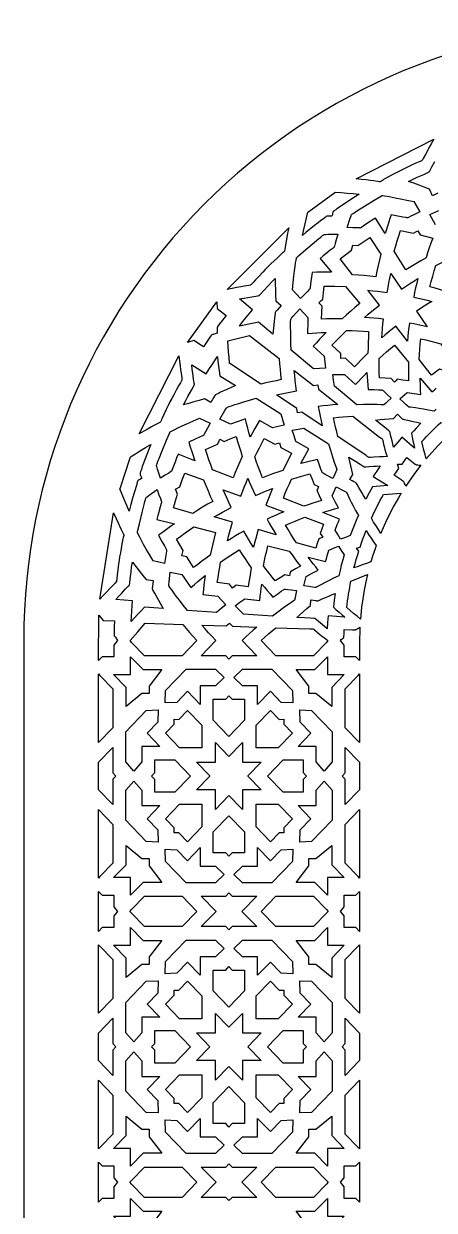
# Model space of a CAD drawing. Extents: x -165 to 165, y -272 to 272.
# Drawn here: x -165 to -55, y -45.1 to 272.5 of the extents above; entities that cross this region are included whole.
import ezdxf

# ---------------------------------------------------------------- set-up
doc = ezdxf.new("R2010")
doc.units = 0
doc.layers.add('LAYER_1', color=18, linetype='CONTINUOUS')

msp = doc.modelspace()

# ---------------------------------------------------------------- linework, layer by layer
at = {"layer": 'LAYER_1'}
for points in [[(-165, 107.5), (-165, -272.5), (165, -272.5), (165, 107.5, 0.414214), (0, 272.5, 0.414214)], [(-75, 107.5), (-75, 102.07), (-76.04, 103.05), (-79.11, 103.05), (-79.11, 106.21), (-80.15, 107.45), (-79.91, 107.67), (-79.67, 107.87), (-79.19, 108.24), (-79.17, 109.33), (-79.14, 110.42), (-76.93, 110.33), (-76.34, 110.3), (-76.17, 110.3), (-76.09, 110.31), (-76, 110.34), (-75.89, 110.39), (-75.63, 110.54), (-75.3, 110.74), (-74.91, 110.97, 0.011567)]]:
    msp.add_lwpolyline(points, format="xyb", close=True, dxfattribs=at)
for points in [[(-55.1, 241.61), (-55.82, 240.36), (-56.43, 239.27), (-56.94, 238.32), (-57.36, 237.53), (-57.94, 236.43), (-58.1, 236.12), (-58.16, 236.03), (-58.2, 235.98), (-58.29, 235.92), (-58.46, 235.83), (-59.03, 235.56), (-59.91, 235.17), (-61.08, 234.63), (-62.54, 233.93), (-63.38, 233.52), (-64.28, 233.07), (-65.25, 232.57), (-66.29, 232.02), (-67.4, 231.42), (-68.57, 230.77), (-68.9, 230.57), (-69.18, 230.39), (-69.4, 230.26), (-69.49, 230.22), (-69.57, 230.2), (-69.64, 230.19), (-69.74, 230.2), (-70.09, 230.24), (-71.32, 230.42), (-72.2, 230.55), (-73.27, 230.69), (-74.51, 230.84), (-75.94, 231)], [(-75.13, 226.88), (-76.64, 225.92), (-78.13, 224.93), (-79.61, 223.94), (-81.08, 222.92), (-81.41, 222.7), (-81.69, 222.52), (-81.91, 222.37), (-81.99, 222.3), (-82.05, 222.23), (-82.1, 222.15), (-82.14, 222.04), (-82.23, 221.75), (-82.31, 221.39), (-82.43, 220.96), (-82.88, 220.98), (-83.25, 221.01), (-83.55, 221.02), (-83.67, 221.01), (-83.76, 220.99), (-83.83, 220.96), (-83.93, 220.9), (-84.25, 220.67), (-84.72, 220.32), (-85.35, 219.84), (-86.14, 219.23), (-87.07, 218.48), (-89.41, 216.6), (-90.32, 215.85), (-89.98, 217.41), (-89.61, 218.97), (-89.23, 220.53), (-88.84, 222.09), (-88.61, 222.27), (-81.61, 227.35), (-81.54, 227.4), (-79.93, 227.29), (-78.33, 227.17), (-76.73, 227.04)], [(-69, 226.52), (-68.92, 226.53), (-68.78, 226.52), (-68.31, 226.46), (-67.6, 226.34), (-66.65, 226.17), (-65.47, 225.94), (-64.04, 225.66), (-62.38, 225.31), (-60.49, 224.9), (-58.89, 222.15), (-60.28, 221.48), (-61.3, 220.98), (-61.94, 220.66), (-62.12, 220.58), (-62.22, 220.55), (-62.33, 220.56), (-62.57, 220.6), (-63.4, 220.76), (-64.72, 221.03), (-66.53, 221.37), (-66.96, 220.13), (-67.38, 218.89), (-68.18, 216.4), (-70.73, 220.47), (-71.64, 219.9), (-72.44, 219.39), (-73.67, 218.57), (-74.45, 218.04), (-74.67, 217.9), (-74.78, 217.84), (-74.87, 217.83), (-75.07, 217.84), (-75.76, 217.87), (-76.84, 217.92), (-78.33, 217.98), (-77.53, 220.47), (-77.3, 221.13), (-77.23, 221.31), (-77.19, 221.4), (-77.14, 221.45), (-77.05, 221.52), (-76.73, 221.75), (-76.23, 222.08), (-75.55, 222.52), (-73.67, 223.7), (-71.08, 225.29), (-69.58, 226.2), (-69.18, 226.44), (-69.06, 226.5)], [(-93.99, 217.89), (-94.28, 216.48), (-94.52, 215.25), (-94.87, 213.32), (-95.08, 212.09), (-95.15, 211.75), (-95.17, 211.64), (-95.19, 211.58), (-95.24, 211.51), (-95.31, 211.44), (-95.5, 211.27), (-95.76, 211.06), (-96.05, 210.8), (-97.03, 209.89), (-97.94, 209.03), (-98.78, 208.21), (-99.56, 207.44), (-100.27, 206.72), (-100.92, 206.05), (-102.03, 204.88), (-102.91, 203.93), (-103.55, 203.22), (-103.99, 202.76), (-104.12, 202.62), (-104.21, 202.55), (-104.27, 202.53), (-104.37, 202.51), (-104.72, 202.44), (-105.95, 202.24), (-106.83, 202.08), (-107.88, 201.89), (-109.11, 201.64), (-110.52, 201.34)], [(-84.47, 216.11), (-84.38, 216.12), (-84.18, 216.13), (-83.48, 216.14), (-80.87, 216.14), (-81.27, 214.7), (-81.56, 213.65), (-81.74, 212.99), (-81.8, 212.8), (-81.83, 212.72), (-81.92, 212.63), (-82.13, 212.46), (-82.87, 211.89), (-84.03, 210.96), (-84.76, 210.37), (-85.59, 209.67), (-82.5, 205.99), (-83.81, 206), (-85.12, 206), (-86.43, 205.99), (-87.74, 205.96), (-87.97, 204.14), (-88.13, 202.8), (-88.23, 201.95), (-88.26, 201.72), (-88.29, 201.6), (-88.35, 201.53), (-88.48, 201.38), (-88.98, 200.86), (-89.77, 200.05), (-90.85, 198.94), (-92.97, 201.31), (-92.77, 203.23), (-92.59, 204.92), (-92.42, 206.36), (-92.27, 207.56), (-92.14, 208.52), (-92.03, 209.23), (-91.94, 209.69), (-91.91, 209.83), (-91.88, 209.91), (-91.84, 209.96), (-91.74, 210.05), (-91.39, 210.36), (-90.06, 211.51), (-87.75, 213.47), (-86.04, 214.9), (-85.42, 215.4), (-84.95, 215.78), (-84.63, 216.01), (-84.53, 216.08)], [(-60.6, 216.41), (-59.98, 216.77), (-59.36, 217.11), (-58.76, 215.98), (-57.08, 215.56), (-55.41, 215.12), (-55.88, 213.81), (-56.33, 212.49), (-56.78, 211.17), (-57.2, 209.84), (-58.56, 209.06), (-59.9, 208.27), (-61.24, 207.46), (-62.58, 206.65), (-65.74, 211.66), (-65.34, 213.03), (-64.93, 214.4), (-64.5, 215.77), (-64.05, 217.13), (-62.33, 216.78)], [(-69.29, 210.86), (-69.67, 209.35), (-70.02, 207.83), (-70.36, 206.31), (-70.69, 204.79), (-72.23, 204.95), (-73.78, 205.1), (-75.33, 205.23), (-76.89, 205.34), (-80.21, 209.57), (-79.45, 210.16), (-78.68, 210.75), (-77.14, 211.9), (-76.85, 213.27), (-75.46, 213.13), (-73.88, 214.24), (-73.09, 214.79), (-72.29, 215.32)], [(-48.21, 207.35), (-47.01, 206.94), (-47.44, 205.74), (-46, 202.77), (-47.15, 202.2), (-48.29, 201.62), (-49.43, 201.04), (-50.56, 200.44), (-51.96, 200.87), (-53.36, 201.29), (-54.76, 201.69), (-56.17, 202.07), (-55.8, 203.51), (-55.4, 204.94), (-54.99, 206.37), (-54.57, 207.8), (-53.34, 208.44), (-52.12, 209.08), (-50.88, 209.7), (-49.64, 210.32)], [(-97.66, 204.28), (-97.62, 202.8), (-97.57, 201.33), (-97.51, 199.85), (-97.43, 198.37), (-96.01, 197.06), (-97.13, 195.84), (-97.43, 195.52), (-97.55, 195.38), (-97.59, 195.22), (-97.65, 194.9), (-97.71, 194.41), (-97.8, 193.75), (-98.01, 191.92), (-98.27, 189.42), (-102.1, 192.6), (-103.38, 192.37), (-104.66, 192.12), (-107.22, 191.59), (-106.35, 192.68), (-105.47, 193.76), (-104.58, 194.83), (-103.69, 195.89), (-107.14, 198.84), (-105.97, 199.07), (-104.94, 199.26), (-103.33, 199.54), (-102.31, 199.71), (-102.02, 199.77), (-101.89, 199.81), (-101.84, 199.84), (-101.77, 199.91), (-101.53, 200.15), (-100.72, 201.03), (-99.44, 202.41), (-98.61, 203.29)], [(-63.77, 201.48), (-61.6, 202.9), (-60.51, 203.59), (-59.42, 204.28), (-59.71, 203.05), (-59.99, 201.81), (-60.26, 200.58), (-60.52, 199.34), (-60.52, 199.34), (-59.3, 199.07), (-58.09, 198.79), (-56.88, 198.49), (-55.67, 198.18), (-56.7, 197.54), (-57.72, 196.89), (-59.75, 195.57), (-56.91, 191.38), (-58.1, 191.65), (-59.29, 191.9), (-60.48, 192.15), (-61.67, 192.39), (-61.82, 191.18), (-61.95, 189.97), (-62.08, 188.76), (-62.19, 187.55), (-65.29, 191.54), (-67.18, 190.02), (-68.12, 189.25), (-69.04, 188.47), (-68.96, 189.71), (-68.87, 190.96), (-68.76, 192.2), (-68.64, 193.43), (-68.65, 193.44), (-69.9, 193.58), (-71.16, 193.7), (-72.42, 193.81), (-73.68, 193.91), (-72.69, 194.75), (-71.69, 195.57), (-69.68, 197.19), (-72.78, 201.18), (-71.49, 201.05), (-70.21, 200.91), (-68.92, 200.75), (-67.64, 200.6), (-67.39, 201.87), (-67.14, 203.14), (-66.88, 204.4), (-66.6, 205.67)], [(-84.47, 202.29), (-83.04, 202.3), (-81.61, 202.28), (-78.75, 202.21), (-74.96, 197.66), (-76.15, 196.64), (-77.32, 195.61), (-78.49, 194.57), (-79.66, 193.53), (-81.05, 193.53), (-82.45, 193.52), (-83.84, 193.49), (-85.24, 193.45), (-85.13, 195.18), (-85.02, 196.91), (-85.91, 197.82), (-85.39, 198.31), (-84.86, 198.79), (-84.67, 200.54)], [(-113.17, 196.28), (-110.77, 194.39), (-111.77, 193.12), (-112.5, 192.18), (-112.95, 191.58), (-113.07, 191.4), (-113.12, 191.31), (-113.14, 191.2), (-113.16, 191.05), (-113.16, 190.7), (-113.15, 190.24), (-113.14, 189.7), (-113.66, 189.54), (-114.09, 189.41), (-114.28, 189.35), (-114.43, 189.3), (-114.56, 189.24), (-114.67, 189.18), (-114.74, 189.1), (-114.86, 188.94), (-115.3, 188.32), (-115.97, 187.34), (-116.87, 186), (-119.41, 187.7), (-121.11, 187.2), (-113.22, 198.05)], [(-88.85, 193.84), (-88.89, 192.78), (-88.92, 191.72), (-88.94, 190.66), (-88.95, 189.6), (-87.7, 189.7), (-86.46, 189.78), (-85.21, 189.84), (-83.97, 189.9), (-84.85, 188.99), (-85.73, 188.06), (-86.59, 187.13), (-87.45, 186.19), (-84.46, 183.5), (-84.31, 181.91), (-84.14, 180.32), (-85.74, 180.25), (-87.34, 180.18), (-93.34, 185.17), (-93.4, 187.01), (-93.45, 188.63), (-93.47, 190.01), (-93.49, 191.17), (-93.49, 192.08), (-93.48, 192.77), (-93.45, 193.22), (-93.44, 193.36), (-93.42, 193.43), (-93.37, 193.51), (-93.24, 193.67), (-92.78, 194.2), (-91.02, 196.17)], [(-96.56, 182.87), (-96.44, 181.46), (-96.3, 180.05), (-96.16, 178.65), (-96, 177.25), (-97.38, 176.96), (-98.76, 176.67), (-100.14, 176.36), (-101.51, 176.04), (-109.85, 181.67), (-109.99, 183.16), (-110.11, 184.66), (-110.33, 187.66), (-107.41, 188.37), (-105.95, 188.72), (-104.48, 189.05)], [(-78.53, 190.39), (-77.04, 190.36), (-75.56, 190.3), (-74.07, 190.23), (-72.59, 190.15), (-72.66, 188.69), (-72.71, 187.23), (-72.75, 185.77), (-72.77, 184.31), (-73.68, 183.41), (-74.6, 182.51), (-75.5, 181.61), (-76.4, 180.69), (-78.78, 182.97), (-80.05, 182.94), (-80.07, 184.21), (-82.45, 186.49), (-81.48, 187.48), (-80.5, 188.45), (-79.52, 189.43)], [(-58.63, 188.19), (-57.27, 187.88), (-55.91, 187.56), (-54.55, 187.22), (-53.21, 186.86), (-50.21, 182.39), (-51.32, 181.64), (-52.41, 180.87), (-52.47, 179.71), (-53.58, 180.02), (-54.65, 179.21), (-55.19, 178.81), (-55.71, 178.4), (-59.04, 182.63), (-58.96, 184.02), (-58.87, 185.41), (-58.75, 186.8)], [(-61.9, 181.95), (-61.91, 180.7), (-61.92, 179.44), (-61.91, 178.19), (-61.88, 176.94), (-63.39, 177.15), (-64.91, 177.34), (-65.31, 176.96), (-65.7, 176.57), (-66.57, 177.51), (-68.12, 177.64), (-69.66, 177.75), (-69.72, 179.03), (-69.76, 180.32), (-69.79, 181.6), (-69.8, 182.88), (-68.78, 183.8), (-67.76, 184.71), (-66.73, 185.61), (-65.69, 186.5)], [(-123.4, 183.61), (-123.25, 182.18), (-123.1, 180.93), (-122.96, 179.87), (-122.84, 178.98), (-122.66, 177.75), (-122.61, 177.4), (-122.6, 177.3), (-122.6, 177.24), (-122.64, 177.13), (-122.73, 176.96), (-123.03, 176.4), (-123.51, 175.57), (-124.14, 174.44), (-124.91, 173.02), (-125.35, 172.2), (-125.81, 171.3), (-126.3, 170.32), (-126.82, 169.27), (-127.36, 168.14), (-127.93, 166.92), (-128.08, 166.57), (-128.2, 166.26), (-128.3, 166.03), (-128.35, 165.94), (-128.41, 165.87), (-128.45, 165.83), (-128.55, 165.77), (-128.85, 165.6), (-129.95, 165.03), (-130.74, 164.61), (-131.69, 164.1), (-132.78, 163.49), (-134.03, 162.78)], [(-113.11, 183.48), (-112.97, 182.18), (-112.82, 180.89), (-112.66, 179.59), (-112.49, 178.3), (-108.28, 175.65), (-110.57, 174.62), (-112.25, 173.86), (-112.85, 173.57), (-113.3, 173.36), (-113.59, 173.21), (-113.72, 173.12), (-113.82, 172.96), (-114.04, 172.58), (-114.85, 171.13), (-116.53, 172.08), (-117.96, 171.7), (-119.38, 171.3), (-120.8, 170.89), (-122.22, 170.47), (-121.57, 171.68), (-121, 172.74), (-120.08, 174.39), (-119.49, 175.43), (-119.34, 175.73), (-119.29, 175.82), (-119.27, 175.88), (-119.28, 176.01), (-119.32, 176.3), (-119.47, 177.33), (-119.7, 178.95), (-119.83, 179.98), (-119.98, 181.17), (-116.11, 178.8), (-115.38, 179.98), (-114.63, 181.15)], [(-87.37, 175.69), (-86.2, 175.82), (-86.05, 174.67), (-80.88, 170.63), (-82.19, 170.51), (-83.5, 170.37), (-84.81, 170.22), (-86.11, 170.06), (-85.86, 168.77), (-85.6, 167.48), (-85.32, 166.19), (-85.03, 164.91), (-90.47, 168.58), (-91.61, 168.37), (-91.85, 169.52), (-97.29, 173.19), (-95.94, 173.47), (-94.59, 173.74), (-93.23, 174), (-91.87, 174.25), (-92.06, 175.62), (-92.23, 176.99), (-92.39, 178.36), (-92.54, 179.73)], [(-73.04, 179.17), (-72.97, 178.03), (-72.89, 176.89), (-72.8, 175.74), (-72.7, 174.6), (-71.11, 174.57), (-69.95, 174.53), (-69.21, 174.49), (-69.01, 174.48), (-68.91, 174.46), (-68.84, 174.41), (-68.71, 174.3), (-68.25, 173.88), (-67.53, 173.22), (-66.55, 172.33), (-67.52, 171.42), (-68, 170.95), (-68.48, 170.49), (-69.39, 170.52), (-70.3, 170.55), (-72.12, 170.57), (-73.94, 170.57), (-75.77, 170.54), (-81.76, 175.53), (-81.99, 177.08), (-82.2, 178.63), (-80.63, 178.65), (-79.06, 178.64), (-76.07, 175.95), (-75.32, 176.76), (-74.56, 177.57), (-73.8, 178.38)], [(-96.11, 168.11), (-95.69, 166.56), (-95.25, 165.02), (-96.82, 164.69), (-98.38, 164.34), (-101.87, 166.35), (-102.49, 165.25), (-103.11, 164.13), (-103.72, 163.02), (-104.32, 161.89), (-104.65, 163.1), (-104.97, 164.3), (-105.27, 165.51), (-105.57, 166.72), (-106.57, 166.39), (-107.57, 166.04), (-109.57, 165.32), (-112.45, 166.67), (-111.13, 168.95), (-110.76, 169.55), (-110.66, 169.72), (-110.6, 169.79), (-110.53, 169.83), (-110.4, 169.89), (-109.98, 170.05), (-109.33, 170.27), (-108.46, 170.56), (-107.36, 170.9), (-106.04, 171.3), (-104.49, 171.76), (-102.71, 172.27)], [(-115.04, 165.64), (-115.76, 164.28), (-116.29, 163.27), (-116.63, 162.64), (-116.73, 162.47), (-116.78, 162.39), (-116.88, 162.33), (-117.1, 162.22), (-117.87, 161.87), (-119.09, 161.3), (-120.75, 160.52), (-120.38, 159.26), (-119.98, 158.02), (-119.17, 155.53), (-123.62, 157.32), (-124.03, 156.32), (-124.37, 155.44), (-124.89, 154.05), (-125.2, 153.17), (-125.3, 152.92), (-125.35, 152.81), (-125.43, 152.75), (-125.59, 152.64), (-126.16, 152.26), (-127.07, 151.66), (-128.31, 150.84), (-129.12, 153.32), (-129.33, 153.99), (-129.38, 154.18), (-129.4, 154.27), (-129.39, 154.34), (-129.35, 154.46), (-129.23, 154.83), (-129.02, 155.39), (-128.73, 156.14), (-127.9, 158.21), (-126.75, 161.02), (-126.07, 162.63), (-125.88, 163.06), (-125.82, 163.18), (-125.79, 163.23), (-125.72, 163.28), (-125.6, 163.36), (-125.18, 163.59), (-124.54, 163.91), (-123.68, 164.33), (-122.58, 164.84), (-121.26, 165.45), (-119.72, 166.14), (-117.94, 166.93)], [(-69.66, 161.87), (-69.47, 161.74), (-69.27, 161.61), (-69.17, 161.55), (-69.08, 161.48), (-69, 161.4), (-68.94, 161.31), (-68.89, 161.19), (-68.82, 160.93), (-68.6, 160.02), (-68.43, 159.37), (-68.22, 158.59), (-67.96, 157.68), (-67.65, 156.65), (-68.73, 156.63), (-69.67, 156.59), (-71.15, 156.51), (-72.09, 156.44), (-72.35, 156.43), (-72.48, 156.43), (-72.58, 156.47), (-72.68, 156.52), (-72.87, 156.66), (-73.05, 156.8), (-73.23, 156.95), (-80.81, 162.06), (-81.12, 163.31), (-81.42, 164.56), (-81.71, 165.81), (-81.98, 167.06), (-80.7, 167.19), (-79.42, 167.3), (-78.14, 167.41), (-76.86, 167.49)], [(-64.85, 168), (-64.39, 167.55), (-64.01, 167.16), (-63.85, 167), (-63.7, 166.86), (-63.57, 166.75), (-63.45, 166.68), (-63.32, 166.64), (-63.06, 166.58), (-62.11, 166.38), (-60.62, 166.05), (-59.68, 165.83), (-58.59, 165.57), (-59.87, 164.24), (-60.51, 163.56), (-61.13, 162.88), (-60.93, 161.88), (-60.72, 160.87), (-60.49, 159.87), (-60.26, 158.87), (-63.71, 161.81), (-64.26, 161.16), (-64.8, 160.5), (-65.88, 159.17), (-66.31, 160.88), (-66.61, 162.13), (-66.79, 162.93), (-66.85, 163.15), (-66.88, 163.25), (-66.97, 163.35), (-67.18, 163.53), (-67.92, 164.14), (-69.1, 165.11), (-70.71, 166.44), (-69.5, 166.56), (-68.3, 166.67), (-67.09, 166.77), (-65.89, 166.85)], [(-53.26, 165.74), (-52.1, 165.48), (-50.94, 165.2), (-49.78, 164.9), (-48.62, 164.6), (-50.28, 163.15), (-52.13, 161.42), (-53.92, 159.63), (-55.65, 157.78), (-57.17, 156.05), (-57.47, 157.2), (-57.76, 158.36), (-58.04, 159.52), (-58.31, 160.69), (-57.71, 161.34), (-57.09, 161.99), (-56.47, 162.64), (-55.85, 163.27), (-55.21, 163.9), (-54.57, 164.52), (-53.92, 165.13)], [(-108.09, 162), (-107.69, 160.66), (-107.29, 159.33), (-106.87, 158), (-106.43, 156.67), (-107.07, 155.24), (-107.69, 153.81), (-108.31, 152.37), (-108.91, 150.93), (-114.41, 153.12), (-114.89, 154.47), (-115.36, 155.82), (-115.82, 157.18), (-116.26, 158.54), (-114.66, 159.27), (-113.05, 159.99), (-112.75, 160.64), (-112.45, 161.29), (-111.31, 160.73), (-109.7, 161.37)], [(-83.37, 160.07), (-82.84, 158.33), (-82.27, 156.6), (-81.69, 154.87), (-81.38, 154.02), (-81.07, 153.16), (-81.65, 151.96), (-82.22, 150.76), (-84.23, 151.9), (-84.76, 152.2), (-84.91, 152.29), (-84.97, 152.34), (-85.02, 152.43), (-85.1, 152.62), (-85.37, 153.31), (-85.76, 154.4), (-86.28, 155.9), (-87.4, 155.65), (-88.51, 155.38), (-89.63, 155.1), (-90.73, 154.81), (-90.21, 155.79), (-89.68, 156.76), (-89.15, 157.73), (-88.6, 158.69), (-92.09, 160.71), (-92.58, 162.2), (-93.05, 163.69), (-91.51, 163.97), (-89.97, 164.23)], [(-131.39, 158.81), (-132.46, 156.02), (-132.88, 154.89), (-133.22, 153.96), (-133.48, 153.21), (-133.67, 152.65), (-133.78, 152.28), (-133.81, 152.16), (-133.82, 152.09), (-133.81, 151.99), (-133.78, 151.88), (-133.68, 151.6), (-133.54, 151.25), (-133.38, 150.84), (-133.75, 150.59), (-134.07, 150.39), (-134.32, 150.23), (-134.41, 150.15), (-134.47, 150.08), (-134.52, 150), (-134.56, 149.9), (-134.63, 149.65), (-134.72, 149.33), (-134.82, 148.94), (-135.34, 147.23), (-135.83, 145.51), (-136.3, 143.79), (-136.76, 142.06), (-137.4, 143.54), (-138.02, 145.02), (-138.63, 146.5), (-139.22, 147.99), (-139.18, 148.15), (-136.52, 156.33), (-136.43, 156.58), (-135.07, 157.43), (-133.71, 158.27), (-132.34, 159.11), (-130.96, 159.92)], [(-97.69, 159.94), (-96.49, 160.32), (-96.12, 159.1), (-93.22, 157.54), (-93.81, 156.4), (-94.39, 155.26), (-94.97, 154.12), (-95.54, 152.97), (-96.92, 152.5), (-98.3, 152.01), (-99.67, 151.51), (-101.03, 150.99), (-101.57, 152.38), (-102.1, 153.77), (-102.61, 155.17), (-103.1, 156.57), (-102.49, 157.81), (-101.87, 159.04), (-101.24, 160.28), (-100.6, 161.5)], [(-77.9, 156.53), (-76.14, 155.41), (-74.86, 154.59), (-74.04, 154.08), (-73.81, 153.94), (-73.69, 153.88), (-73.58, 153.88), (-73.35, 153.89), (-72.54, 153.97), (-71.26, 154.07), (-70.44, 154.13), (-69.5, 154.19), (-70.43, 152.75), (-70.89, 152.03), (-71.34, 151.31), (-67.48, 148.93), (-68.5, 148.85), (-69.52, 148.75), (-70.54, 148.64), (-71.56, 148.53), (-72.02, 147.72), (-72.46, 146.91), (-73.33, 145.28), (-73.92, 146.23), (-74.42, 147.06), (-75.19, 148.38), (-75.67, 149.21), (-75.81, 149.45), (-75.89, 149.55), (-76, 149.65), (-76.14, 149.74), (-76.52, 149.94), (-77.01, 150.18), (-77.58, 150.48), (-76.81, 151.82), (-77.1, 152.99), (-77.38, 154.17), (-77.65, 155.35)], [(-62.31, 156.38), (-60.58, 155), (-60.11, 154.64), (-59.98, 154.54), (-59.91, 154.5), (-59.81, 154.46), (-59.69, 154.44), (-59.4, 154.41), (-59.02, 154.38), (-58.57, 154.34), (-58.92, 153.91), (-60.45, 151.9), (-61.9, 149.85), (-62.63, 148.74), (-62.64, 148.72), (-62.83, 149.14), (-62.97, 149.49), (-63.09, 149.77), (-63.15, 149.87), (-63.21, 149.96), (-63.27, 150.01), (-63.41, 150.1), (-63.9, 150.43), (-65.74, 151.66), (-65.13, 152.56), (-64.5, 153.45), (-64.84, 154.61), (-63.63, 154.65), (-62.98, 155.52)], [(-116.81, 150.39), (-116.23, 148.94), (-115.62, 147.51), (-115, 146.08), (-114.37, 144.66), (-115.72, 143.88), (-117.06, 143.09), (-118.39, 142.29), (-119.71, 141.46), (-124.89, 142.93), (-124.62, 143.86), (-124.34, 144.78), (-123.78, 146.62), (-124.34, 147.9), (-123.13, 148.6), (-122.51, 150.43), (-122.19, 151.34), (-121.86, 152.24)], [(-104.95, 150.87), (-104.47, 149.7), (-103.97, 148.54), (-103.46, 147.38), (-102.94, 146.23), (-102.94, 146.23), (-101.8, 146.72), (-100.65, 147.21), (-99.5, 147.68), (-98.34, 148.14), (-98.8, 147.02), (-99.24, 145.89), (-100.1, 143.63), (-95.35, 141.91), (-96.46, 141.43), (-97.58, 140.93), (-98.69, 140.43), (-99.79, 139.92), (-99.2, 138.86), (-98.59, 137.8), (-97.98, 136.75), (-97.36, 135.7), (-102.22, 137.11), (-102.85, 134.77), (-103.16, 133.6), (-103.45, 132.43), (-104.12, 133.48), (-104.77, 134.54), (-105.41, 135.6), (-106.05, 136.67), (-106.05, 136.67), (-107.15, 136.05), (-108.24, 135.41), (-109.32, 134.76), (-110.4, 134.1), (-110.09, 135.36), (-109.77, 136.61), (-109.09, 139.1), (-113.94, 140.51), (-112.83, 141.16), (-111.7, 141.8), (-110.57, 142.43), (-109.44, 143.06), (-109.99, 144.23), (-110.53, 145.41), (-111.06, 146.59), (-111.58, 147.77), (-106.83, 146.05), (-105.91, 148.47), (-105.44, 149.67)], [(-87.15, 149.17), (-86, 148.64), (-86.24, 148.15), (-86.48, 147.65), (-85.83, 146.27), (-85.17, 144.89), (-86.36, 144.53), (-87.56, 144.15), (-88.75, 143.76), (-89.93, 143.36), (-95.43, 145.56), (-94.91, 146.82), (-94.37, 148.08), (-93.82, 149.34), (-93.27, 150.59), (-92.04, 150.98), (-90.81, 151.34), (-89.58, 151.7), (-88.34, 152.05), (-87.75, 150.61)], [(-129.28, 147.86), (-128.76, 146.46), (-128.38, 145.44), (-128.13, 144.8), (-128.07, 144.61), (-128.05, 144.52), (-128.07, 144.4), (-128.14, 144.14), (-128.4, 143.24), (-128.58, 142.6), (-128.79, 141.81), (-129.04, 140.9), (-129.3, 139.85), (-124.64, 138.69), (-125.7, 137.92), (-126.76, 137.15), (-127.81, 136.38), (-128.85, 135.58), (-127.97, 133.97), (-127.31, 132.8), (-126.9, 132.05), (-126.79, 131.84), (-126.74, 131.74), (-126.74, 131.64), (-126.77, 131.44), (-126.86, 130.73), (-127.03, 129.61), (-127.24, 128.08), (-130.35, 128.75), (-131.32, 130.42), (-132.17, 131.89), (-132.88, 133.16), (-133.46, 134.22), (-133.92, 135.07), (-134.24, 135.7), (-134.45, 136.13), (-134.5, 136.27), (-134.52, 136.35), (-134.52, 136.41), (-134.5, 136.54), (-134.4, 137), (-134, 138.7), (-133.28, 141.65), (-132.74, 143.81), (-132.53, 144.59), (-132.37, 145.16), (-132.25, 145.54), (-132.21, 145.65), (-132.18, 145.72), (-132.11, 145.78), (-131.96, 145.9), (-131.39, 146.32)], [(-81.3, 148.59), (-79.27, 147.49), (-78.73, 147.19), (-78.58, 147.11), (-78.51, 147.06), (-78.47, 147), (-78.42, 146.9), (-78.25, 146.56), (-77.67, 145.35), (-77.24, 144.48), (-76.71, 143.44), (-76.08, 142.24), (-75.33, 140.88), (-75.63, 140.22), (-75.91, 139.55), (-76.46, 138.21), (-76.98, 136.86), (-77.5, 135.51), (-78.8, 135.04), (-80.1, 134.55), (-80.83, 135.76), (-81.54, 136.97), (-80.99, 138.44), (-80.7, 139.18), (-80.41, 139.91), (-84.87, 141.7), (-83.82, 142.02), (-82.78, 142.33), (-81.73, 142.63), (-80.67, 142.92), (-81.51, 144.55), (-82.32, 146.19)], [(-63.83, 146.86), (-64.59, 145.62), (-65.82, 143.45), (-66.97, 141.26), (-68.05, 139.04), (-69.04, 136.8), (-69.33, 136.09), (-69.98, 137.1), (-70.61, 138.11), (-71.24, 139.13), (-71.85, 140.16), (-71.48, 140.97), (-71.09, 141.78), (-70.7, 142.58), (-70.3, 143.38), (-69.89, 144.17), (-69.47, 144.96), (-69.04, 145.74), (-68.6, 146.52), (-67.41, 146.63), (-66.22, 146.72), (-65.02, 146.8), (-63.83, 146.87)], [(-140.93, 141.56), (-140.33, 140.25), (-139.8, 139.11), (-138.95, 137.34), (-138.4, 136.23), (-138.25, 135.91), (-138.21, 135.81), (-138.19, 135.75), (-138.19, 135.67), (-138.2, 135.56), (-138.26, 135.31), (-138.34, 135), (-138.43, 134.62), (-138.68, 133.3), (-138.91, 132.07), (-139.11, 130.91), (-139.29, 129.83), (-139.44, 128.83), (-139.57, 127.91), (-139.78, 126.31), (-139.93, 125.03), (-140.04, 124.07), (-140.11, 123.44), (-140.15, 123.25), (-140.18, 123.14), (-140.21, 123.09), (-140.28, 123.01), (-140.52, 122.76), (-141.4, 121.87), (-142.02, 121.23), (-142.76, 120.45), (-143.61, 119.53), (-144.57, 118.46)], [(-84.64, 138.58), (-85.09, 137.32), (-85.53, 136.05), (-84.89, 135.08), (-85.97, 134.67), (-86.37, 133.39), (-86.56, 132.75), (-86.74, 132.11), (-91.92, 133.58), (-92.68, 134.75), (-93.42, 135.93), (-94.15, 137.12), (-94.86, 138.32), (-93.58, 138.87), (-92.29, 139.41), (-90.99, 139.93), (-89.69, 140.43)], [(-113.64, 136.38), (-114, 134.86), (-114.35, 133.33), (-114.68, 131.81), (-115.01, 130.28), (-116.14, 129.46), (-117.26, 128.63), (-118.37, 127.79), (-119.48, 126.94), (-120.41, 128.4), (-121.33, 129.86), (-122.59, 130.08), (-122.46, 130.78), (-122.31, 131.48), (-123.19, 133.01), (-124.06, 134.54), (-122.9, 135.38), (-121.73, 136.21), (-119.38, 137.84)], [(-73.28, 136.83), (-72.62, 135.83), (-71.95, 134.84), (-71.27, 133.86), (-70.57, 132.88), (-70.63, 132.72), (-70.79, 132.27), (-71.55, 129.99), (-71.92, 128.73), (-72.01, 128.45), (-73.15, 128.07), (-74.28, 127.67), (-75.4, 127.26), (-76.52, 126.84), (-76.22, 127.97), (-75.91, 129.09), (-75.58, 130.21), (-75.24, 131.32), (-75.86, 132.15), (-74.88, 132.45), (-74.5, 133.55), (-74.1, 134.65), (-73.7, 135.74)], [(-107.3, 131.7), (-106.5, 130.48), (-105.69, 129.26), (-104.86, 128.06), (-104.02, 126.87), (-104.23, 125.61), (-104.44, 124.34), (-104.64, 123.08), (-104.83, 121.81), (-108.09, 122.25), (-109.1, 121.48), (-109.86, 122.5), (-113.13, 122.94), (-112.93, 124.31), (-112.71, 125.67), (-112.49, 127.04), (-112.25, 128.4), (-111.03, 129.25), (-109.8, 130.08), (-108.55, 130.89)], [(-93.84, 131.35), (-93.11, 130.32), (-92.38, 129.31), (-91.64, 128.3), (-90.88, 127.31), (-92.22, 126.58), (-93.56, 125.84), (-93.66, 125.31), (-93.75, 124.77), (-95, 125.01), (-96.33, 124.2), (-97.65, 123.39), (-98.45, 124.39), (-99.24, 125.41), (-100.02, 126.43), (-100.78, 127.46), (-100.5, 128.8), (-100.2, 130.14), (-99.89, 131.47), (-99.58, 132.8)], [(-80.7, 132.69), (-79.94, 131.54), (-79.16, 130.39), (-79.54, 128.99), (-79.91, 127.59), (-80.25, 126.19), (-80.41, 125.48), (-80.56, 124.78), (-81.97, 124.11), (-83.19, 123.51), (-84.22, 122.98), (-85.08, 122.53), (-86.27, 121.89), (-86.6, 121.71), (-86.71, 121.66), (-86.77, 121.64), (-86.85, 121.64), (-87.03, 121.66), (-87.64, 121.74), (-88.6, 121.87), (-89.93, 122.04), (-89.34, 124.58), (-87.72, 125.43), (-86.08, 126.26), (-86.77, 127.11), (-87.44, 127.97), (-88.76, 129.71), (-84.1, 128.54), (-83.91, 129.31), (-83.71, 130.07), (-83.29, 131.58), (-82, 132.14)], [(-135.89, 128.4), (-134.99, 127.22), (-134.08, 126.06), (-133.17, 124.9), (-132.23, 123.75), (-130.31, 123.52), (-130.51, 121.88), (-130.56, 121.44), (-130.57, 121.25), (-130.52, 121.11), (-130.37, 120.81), (-130.14, 120.38), (-129.81, 119.79), (-128.91, 118.19), (-127.66, 116.01), (-132.62, 116.34), (-133.52, 115.39), (-134.41, 114.44), (-136.17, 112.51), (-136.1, 113.9), (-136.03, 115.29), (-135.94, 116.68), (-135.84, 118.07), (-140.36, 118.42), (-139.55, 119.29), (-138.84, 120.05), (-137.7, 121.23), (-136.97, 121.97), (-136.77, 122.18), (-136.68, 122.29), (-136.67, 122.35), (-136.65, 122.45), (-136.6, 122.78), (-136.46, 123.96), (-136.24, 125.84), (-136.08, 127.03)], [(-122.63, 125.12), (-122.04, 124.24), (-121.44, 123.37), (-120.83, 122.5), (-120.22, 121.64), (-119.27, 122.45), (-118.31, 123.24), (-117.34, 124.03), (-116.37, 124.81), (-116.54, 123.55), (-116.71, 122.29), (-116.86, 121.02), (-117.01, 119.76), (-113, 119.34), (-111.94, 118.14), (-110.87, 116.95), (-112.13, 115.96), (-113.38, 114.96), (-121.16, 115.47), (-122.3, 116.93), (-123.29, 118.21), (-124.12, 119.31), (-124.81, 120.23), (-125.35, 120.98), (-125.74, 121.54), (-125.99, 121.92), (-126.06, 122.04), (-126.09, 122.11), (-126.09, 122.2), (-126.08, 122.4), (-126.02, 123.1), (-125.75, 125.73)], [(-73.35, 123.14), (-73.8, 120.86), (-74.17, 118.6), (-74.48, 116.34), (-74.71, 114.1), (-74.78, 113.17), (-75.7, 113.93), (-76.62, 114.69), (-77.53, 115.47), (-78.44, 116.25), (-78.33, 117.14), (-78.22, 118.03), (-78.1, 118.91), (-77.96, 119.79), (-77.82, 120.68), (-77.66, 121.56), (-77.5, 122.43), (-77.32, 123.31), (-76.23, 123.78), (-75.12, 124.24), (-74.01, 124.68), (-72.9, 125.11)], [(-101.21, 122.55), (-100.49, 121.67), (-99.75, 120.79), (-99.01, 119.92), (-98.26, 119.06), (-96.95, 119.96), (-95.99, 120.62), (-95.37, 121.02), (-95.19, 121.12), (-95.1, 121.17), (-95.02, 121.17), (-94.85, 121.15), (-94.24, 121.09), (-93.27, 120.98), (-91.94, 120.83), (-92.19, 119.52), (-92.31, 118.87), (-92.42, 118.21), (-93.18, 117.7), (-93.93, 117.19), (-95.42, 116.14), (-96.89, 115.06), (-98.35, 113.97), (-106.13, 114.48), (-107.23, 115.6), (-108.31, 116.73), (-107.05, 117.67), (-105.78, 118.58), (-101.77, 118.16), (-101.65, 119.26), (-101.51, 120.36), (-101.37, 121.46)], [(-81.54, 120.04), (-81.79, 118.21), (-81.9, 117.29), (-82.01, 116.37), (-81.26, 115.68), (-80.49, 114.99), (-79.72, 114.31), (-78.95, 113.64), (-83.47, 113.99), (-83.53, 113.14), (-83.58, 112.29), (-83.67, 110.58), (-85.02, 111.71), (-86, 112.55), (-86.61, 113.08), (-86.79, 113.23), (-86.88, 113.29), (-87.01, 113.31), (-87.28, 113.34), (-88.24, 113.4), (-89.76, 113.49), (-91.84, 113.62), (-90.94, 114.43), (-90.04, 115.23), (-89.12, 116.02), (-88.19, 116.79), (-88.03, 118.33), (-87.39, 118.23), (-86.85, 118.14), (-86.63, 118.1), (-86.43, 118.08), (-86.26, 118.07), (-86.11, 118.08), (-85.99, 118.12), (-85.74, 118.23), (-84.86, 118.63), (-83.46, 119.24), (-82.57, 119.62)], [(-143.74, 112.8), (-140.69, 112.69), (-140.75, 111.07), (-140.79, 109.88), (-140.79, 109.13), (-140.79, 108.92), (-140.78, 108.82), (-140.73, 108.71), (-140.66, 108.58), (-140.45, 108.29), (-140.17, 107.91), (-140.01, 107.69), (-139.85, 107.45), (-140.89, 106.21), (-140.89, 103.05), (-143.96, 103.05), (-145, 102.07), (-144.83, 114.21)], [(-122.41, 111.72), (-121.49, 110.65), (-120.55, 109.59), (-118.62, 107.45), (-122.53, 103.33), (-132.62, 103.33), (-136.09, 106.91), (-136.48, 107.45), (-134.45, 109.79), (-133.46, 110.93), (-132.46, 112.06)], [(-109.1, 111.26), (-102.54, 111.03), (-103.53, 110.16), (-104.51, 109.28), (-105.5, 108.38), (-106.49, 107.45), (-102.58, 103.33), (-109.16, 103.33), (-110, 102.47), (-110.84, 103.33), (-117.42, 103.33), (-113.51, 107.45), (-114.49, 108.48), (-115.45, 109.5), (-116.4, 110.52), (-117.32, 111.54), (-110.76, 111.32), (-109.89, 112.1)], [(-88.31, 110.54), (-88.08, 110.55), (-87.85, 110.56), (-87.73, 110.57), (-87.62, 110.56), (-87.5, 110.54), (-87.4, 110.51), (-87.29, 110.44), (-87.09, 110.27), (-86.36, 109.67), (-85.83, 109.23), (-85.18, 108.72), (-84.41, 108.12), (-83.52, 107.45), (-83.91, 106.91), (-87.38, 103.33), (-97.47, 103.33), (-101.38, 107.45), (-100.39, 108.33), (-99.41, 109.19), (-98.43, 110.03), (-97.44, 110.86)], [(-132.99, 99.63), (-128, 99.63), (-131.38, 95.22), (-131.37, 93.22), (-133.31, 93.23), (-137.59, 89.74), (-137.59, 94.89), (-140.9, 98.36), (-136.35, 98.36), (-136.35, 103.06)], [(-83.65, 98.36), (-79.1, 98.36), (-82.41, 94.89), (-82.41, 89.74), (-86.69, 93.23), (-88.63, 93.22), (-88.62, 95.22), (-92, 99.63), (-87.01, 99.63), (-83.65, 103.06)], [(-144.64, 98.09), (-141.16, 94.51), (-141.16, 84.1), (-145, 80.13), (-145, 98.47)], [(-111.29, 97.51), (-113.64, 95.28), (-117.68, 95.28), (-117.68, 90.31), (-121.09, 93.83), (-123.95, 90.88), (-127.14, 90.73), (-127, 94.02), (-121.47, 99.73), (-113.64, 99.73)], [(-93, 94.02), (-92.86, 90.73), (-96.05, 90.88), (-98.91, 93.83), (-102.32, 90.31), (-102.32, 95.28), (-106.36, 95.28), (-108.71, 97.51), (-106.36, 99.73), (-98.53, 99.73)], [(-75, 80.13), (-78.84, 84.1), (-78.84, 94.51), (-75.36, 98.09), (-75, 98.47)], [(-109.11, 91.69), (-105.8, 91.69), (-105.8, 86.12), (-110, 81.78), (-114.2, 86.12), (-114.2, 91.69), (-110.89, 91.69), (-110, 92.63)], [(-129.1, 85.56), (-131.96, 82.61), (-128.55, 79.09), (-133.37, 79.09), (-133.37, 74.92), (-135.52, 72.49), (-137.68, 74.92), (-137.68, 83), (-132.15, 88.71), (-128.96, 88.85)], [(-117.28, 84.81), (-117.28, 78.67), (-123.22, 78.67), (-127.03, 82.61), (-124.69, 85.03), (-124.71, 86.35), (-123.43, 86.33), (-121.09, 88.74)], [(-96.57, 86.33), (-95.29, 86.35), (-95.31, 85.03), (-92.97, 82.61), (-96.78, 78.67), (-102.72, 78.67), (-102.72, 84.81), (-98.91, 88.74)], [(-87.85, 88.71), (-82.32, 83), (-82.32, 74.92), (-84.48, 72.49), (-86.63, 74.92), (-86.63, 79.09), (-91.45, 79.09), (-88.04, 82.61), (-90.9, 85.56), (-91.04, 88.85)], [(-106.41, 74.87), (-101.34, 74.87), (-104.91, 71.17), (-104.91, 71.16), (-104.91, 71.16), (-101.34, 67.46), (-106.41, 67.46), (-106.41, 62.23), (-110, 65.91), (-113.59, 62.23), (-113.59, 67.46), (-118.66, 67.46), (-115.09, 71.16), (-115.09, 71.16), (-115.09, 71.17), (-118.66, 74.87), (-113.59, 74.87), (-113.59, 80.1), (-110, 76.42), (-106.41, 80.1)], [(-141.16, 72.03), (-140.33, 71.16), (-141.16, 70.3), (-141.16, 63.5), (-145, 67.48), (-145, 74.85), (-141.16, 78.82)], [(-75, 74.85), (-75, 67.48), (-78.84, 63.5), (-78.84, 70.3), (-79.67, 71.16), (-78.84, 72.03), (-78.84, 78.82)], [(-120.29, 71.16), (-124.49, 66.83), (-129.89, 66.83), (-129.89, 70.24), (-130.8, 71.16), (-129.89, 72.09), (-129.89, 75.5), (-124.49, 75.5)], [(-90.11, 72.09), (-89.2, 71.16), (-90.11, 70.24), (-90.11, 66.83), (-95.51, 66.83), (-99.71, 71.16), (-95.51, 75.5), (-90.11, 75.5)], [(-133.37, 67.4), (-133.37, 63.23), (-128.55, 63.23), (-131.96, 59.72), (-129.1, 56.77), (-128.96, 53.48), (-132.15, 53.62), (-137.68, 59.33), (-137.68, 67.4), (-135.52, 69.83)], [(-82.32, 67.4), (-82.32, 59.33), (-87.85, 53.62), (-91.04, 53.48), (-90.9, 56.77), (-88.04, 59.72), (-91.45, 63.23), (-86.63, 63.23), (-86.63, 67.4), (-84.48, 69.83)], [(-117.28, 63.65), (-117.28, 57.52), (-121.09, 53.58), (-123.43, 56), (-124.71, 55.98), (-124.69, 57.3), (-127.03, 59.72), (-123.22, 63.65)], [(-92.97, 59.72), (-95.31, 57.3), (-95.29, 55.98), (-96.57, 56), (-98.91, 53.58), (-102.72, 57.52), (-102.72, 63.65), (-96.78, 63.65)], [(-141.16, 58.23), (-141.16, 47.82), (-144.64, 44.24), (-145, 43.85), (-145, 62.19)], [(-105.8, 56.21), (-105.8, 50.64), (-109.11, 50.64), (-110, 49.69), (-110.89, 50.64), (-114.2, 50.64), (-114.2, 56.21), (-110, 60.54)], [(-75, 43.85), (-75.36, 44.24), (-78.84, 47.82), (-78.84, 58.23), (-75, 62.19)], [(-133.31, 49.1), (-131.37, 49.11), (-131.38, 47.11), (-128, 42.69), (-132.99, 42.69), (-136.35, 39.27), (-136.35, 43.97), (-140.9, 43.97), (-137.59, 47.43), (-137.59, 52.58)], [(-117.68, 47.05), (-113.64, 47.05), (-111.29, 44.82), (-113.64, 42.59), (-121.47, 42.59), (-127, 48.3), (-127.14, 51.6), (-123.95, 51.45), (-121.09, 48.5), (-117.68, 52.02)], [(-98.91, 48.5), (-96.05, 51.45), (-92.86, 51.6), (-93, 48.3), (-98.53, 42.59), (-106.36, 42.59), (-108.71, 44.82), (-106.36, 47.05), (-102.32, 47.05), (-102.32, 52.02)], [(-82.41, 47.43), (-79.1, 43.97), (-83.65, 43.97), (-83.65, 39.27), (-87.01, 42.69), (-92, 42.69), (-88.62, 47.11), (-88.63, 49.11), (-86.69, 49.1), (-82.41, 52.58)], [(-143.96, 39.28), (-140.89, 39.28), (-140.89, 36.12), (-139.84, 34.93), (-140.89, 33.74), (-140.89, 30.58), (-143.96, 30.58), (-145, 29.59), (-145, 40.26)], [(-118.58, 34.93), (-122.53, 30.85), (-132.62, 30.85), (-136.09, 34.44), (-136.57, 34.93), (-136.09, 35.42), (-132.62, 39), (-122.53, 39)], [(-109.16, 39), (-102.58, 39), (-106.54, 34.93), (-102.58, 30.85), (-109.16, 30.85), (-110, 30), (-110.84, 30.85), (-117.42, 30.85), (-113.46, 34.93), (-117.42, 39), (-110.84, 39), (-110, 39.86)], [(-87.38, 39), (-83.91, 35.42), (-83.43, 34.93), (-83.91, 34.44), (-87.38, 30.85), (-97.47, 30.85), (-101.42, 34.93), (-97.47, 39)], [(-75, 29.59), (-76.04, 30.58), (-79.11, 30.58), (-79.11, 33.74), (-80.16, 34.93), (-79.11, 36.12), (-79.11, 39.28), (-76.04, 39.28), (-75, 40.26)], [(-132.99, 27.16), (-128, 27.16), (-131.38, 22.75), (-131.37, 20.74), (-133.31, 20.75), (-137.59, 17.27), (-137.59, 22.42), (-140.9, 25.89), (-136.35, 25.89), (-136.35, 30.58)], [(-83.65, 25.89), (-79.1, 25.89), (-82.41, 22.42), (-82.41, 17.27), (-86.69, 20.75), (-88.63, 20.74), (-88.62, 22.75), (-92, 27.16), (-87.01, 27.16), (-83.65, 30.58)], [(-144.64, 25.62), (-141.16, 22.03), (-141.16, 11.62), (-145, 7.66), (-145, 26)], [(-111.29, 25.03), (-113.64, 22.81), (-117.68, 22.81), (-117.68, 17.83), (-121.09, 21.35), (-123.95, 18.4), (-127.14, 18.26), (-127, 21.55), (-121.47, 27.26), (-113.64, 27.26)], [(-93, 21.55), (-92.86, 18.26), (-96.05, 18.4), (-98.91, 21.35), (-102.32, 17.83), (-102.32, 22.81), (-106.36, 22.81), (-108.71, 25.03), (-106.36, 27.26), (-98.53, 27.26)], [(-75, 7.66), (-78.84, 11.62), (-78.84, 22.03), (-75.36, 25.62), (-75, 26)], [(-109.11, 19.21), (-105.8, 19.21), (-105.8, 13.64), (-110, 9.31), (-114.2, 13.64), (-114.2, 19.21), (-110.89, 19.21), (-110, 20.16)], [(-129.1, 13.09), (-131.96, 10.14), (-128.55, 6.62), (-133.37, 6.62), (-133.37, 2.45), (-135.52, 0.02), (-137.68, 2.45), (-137.68, 10.52), (-132.15, 16.23), (-128.96, 16.38)], [(-117.28, 12.33), (-117.28, 6.2), (-123.22, 6.2), (-127.03, 10.14), (-124.69, 12.55), (-124.71, 13.87), (-123.43, 13.85), (-121.09, 16.27)], [(-96.57, 13.85), (-95.29, 13.87), (-95.31, 12.55), (-92.97, 10.14), (-96.78, 6.2), (-102.72, 6.2), (-102.72, 12.33), (-98.91, 16.27)], [(-87.85, 16.23), (-82.32, 10.52), (-82.32, 2.45), (-84.48, 0.02), (-86.63, 2.45), (-86.63, 6.62), (-91.45, 6.62), (-88.04, 10.14), (-90.9, 13.09), (-91.04, 16.38)], [(-106.41, 2.39), (-101.34, 2.39), (-104.91, -1.31), (-104.91, -1.31), (-104.91, -1.31), (-101.34, -5.01), (-106.41, -5.01), (-106.41, -10.25), (-110, -6.56), (-113.59, -10.25), (-113.59, -5.01), (-118.66, -5.01), (-115.09, -1.31), (-115.09, -1.31), (-115.09, -1.31), (-118.66, 2.39), (-113.59, 2.39), (-113.59, 7.62), (-110, 3.94), (-106.41, 7.62)], [(-141.16, -0.45), (-140.33, -1.31), (-141.16, -2.17), (-141.16, -8.97), (-145, -5), (-145, 2.37), (-141.16, 6.35)], [(-75, 2.37), (-75, -5), (-78.84, -8.97), (-78.84, -2.17), (-79.67, -1.31), (-78.84, -0.45), (-78.84, 6.35)], [(-120.29, -1.31), (-124.49, -5.65), (-129.89, -5.65), (-129.89, -2.23), (-130.8, -1.31), (-129.89, -0.39), (-129.89, 3.03), (-124.49, 3.03)], [(-90.11, -0.39), (-89.2, -1.31), (-90.11, -2.23), (-90.11, -5.65), (-95.51, -5.65), (-99.71, -1.31), (-95.51, 3.03), (-90.11, 3.03)], [(-133.37, -5.07), (-133.37, -9.24), (-128.55, -9.24), (-131.96, -12.76), (-129.1, -15.71), (-128.96, -19), (-132.15, -18.86), (-137.68, -13.15), (-137.68, -5.07), (-135.52, -2.64)], [(-82.32, -5.07), (-82.32, -13.15), (-87.85, -18.86), (-91.04, -19), (-90.9, -15.71), (-88.04, -12.76), (-91.45, -9.24), (-86.63, -9.24), (-86.63, -5.07), (-84.48, -2.64)], [(-117.28, -8.82), (-117.28, -14.95), (-121.09, -18.89), (-123.43, -16.48), (-124.71, -16.49), (-124.69, -15.17), (-127.03, -12.76), (-123.22, -8.82)], [(-92.97, -12.76), (-95.31, -15.17), (-95.29, -16.49), (-96.57, -16.48), (-98.91, -18.89), (-102.72, -14.95), (-102.72, -8.82), (-96.78, -8.82)], [(-141.16, -14.24), (-141.16, -24.66), (-144.64, -28.24), (-145, -28.62), (-145, -10.28)], [(-105.8, -16.27), (-105.8, -21.84), (-109.11, -21.84), (-110, -22.78), (-110.89, -21.84), (-114.2, -21.84), (-114.2, -16.27), (-110, -11.93)], [(-75, -28.62), (-75.36, -28.24), (-78.84, -24.66), (-78.84, -14.24), (-75, -10.28)], [(-133.31, -23.37), (-131.37, -23.37), (-131.38, -25.37), (-128, -29.78), (-132.99, -29.78), (-136.35, -33.21), (-136.35, -28.51), (-140.9, -28.51), (-137.59, -25.04), (-137.59, -19.89)], [(-117.68, -25.43), (-113.64, -25.43), (-111.29, -27.66), (-113.64, -29.88), (-121.47, -29.88), (-127, -24.17), (-127.14, -20.88), (-123.95, -21.02), (-121.09, -23.97), (-117.68, -20.46)], [(-98.91, -23.97), (-96.05, -21.02), (-92.86, -20.88), (-93, -24.17), (-98.53, -29.88), (-106.36, -29.88), (-108.71, -27.66), (-106.36, -25.43), (-102.32, -25.43), (-102.32, -20.46)], [(-82.41, -25.04), (-79.1, -28.51), (-83.65, -28.51), (-83.65, -33.21), (-87.01, -29.78), (-92, -29.78), (-88.62, -25.37), (-88.63, -23.37), (-86.69, -23.37), (-82.41, -19.89)], [(-143.96, -33.2), (-140.89, -33.2), (-140.89, -36.36), (-139.84, -37.55), (-140.89, -38.74), (-140.89, -41.9), (-143.96, -41.9), (-145, -42.88), (-145, -32.21)], [(-118.58, -37.55), (-122.53, -41.62), (-132.62, -41.62), (-136.09, -38.04), (-136.57, -37.55), (-136.09, -37.06), (-132.62, -33.48), (-122.53, -33.48)], [(-109.16, -33.48), (-102.58, -33.48), (-106.54, -37.55), (-102.58, -41.62), (-109.16, -41.62), (-110, -42.48), (-110.84, -41.62), (-117.42, -41.62), (-113.46, -37.55), (-117.42, -33.48), (-110.84, -33.48), (-110, -32.62)], [(-87.38, -33.48), (-83.91, -37.06), (-83.43, -37.55), (-83.91, -38.04), (-87.38, -41.62), (-97.47, -41.62), (-101.42, -37.55), (-97.47, -33.48)], [(-75, -42.88), (-76.04, -41.9), (-79.11, -41.9), (-79.11, -38.74), (-80.16, -37.55), (-79.11, -36.36), (-79.11, -33.2), (-76.04, -33.2), (-75, -32.21)], [(-132.99, -45.32), (-128, -45.32), (-131.38, -49.73), (-131.37, -51.73), (-133.31, -51.72), (-137.59, -55.21), (-137.59, -50.06), (-140.9, -46.59), (-136.35, -46.59), (-136.35, -41.89)], [(-83.65, -46.59), (-79.1, -46.59), (-82.41, -50.06), (-82.41, -55.21), (-86.69, -51.72), (-88.63, -51.73), (-88.62, -49.73), (-92, -45.32), (-87.01, -45.32), (-83.65, -41.89)]]:
    msp.add_lwpolyline(points, close=True, dxfattribs=at)
for points in [[(-54.01, 227.18), (-55.51, 226.48), (-56.32, 228.24), (-57.7, 228.77), (-59.08, 229.29), (-60.47, 229.79), (-61.87, 230.28), (-60.63, 230.88), (-59.54, 231.4), (-57.83, 232.19), (-56.74, 232.69), (-56.44, 232.84), (-56.35, 232.89), (-56.3, 232.92), (-56.23, 233.04), (-56.09, 233.3), (-55.61, 234.21), (-54.84, 235.66)], [(-54.66, 218.68), (-56.2, 221.46), (-53.79, 222.53)], [(-54.48, 169.31), (-55.02, 168.83), (-56.55, 169.12), (-57.89, 169.35), (-59.04, 169.53), (-60, 169.67), (-61.33, 169.85), (-61.71, 169.9), (-61.82, 169.92), (-61.88, 169.94), (-61.95, 169.99), (-62.08, 170.11), (-62.53, 170.53), (-63.23, 171.21), (-64.2, 172.12), (-62.24, 173.83), (-60.42, 173.57), (-58.61, 173.28), (-58.67, 174.37), (-58.71, 175.46), (-58.76, 177.64), (-55.67, 173.96), (-55.07, 174.46), (-54.46, 174.96)]]:
    msp.add_lwpolyline(points, dxfattribs=at)

doc.saveas('drawing.dxf')
